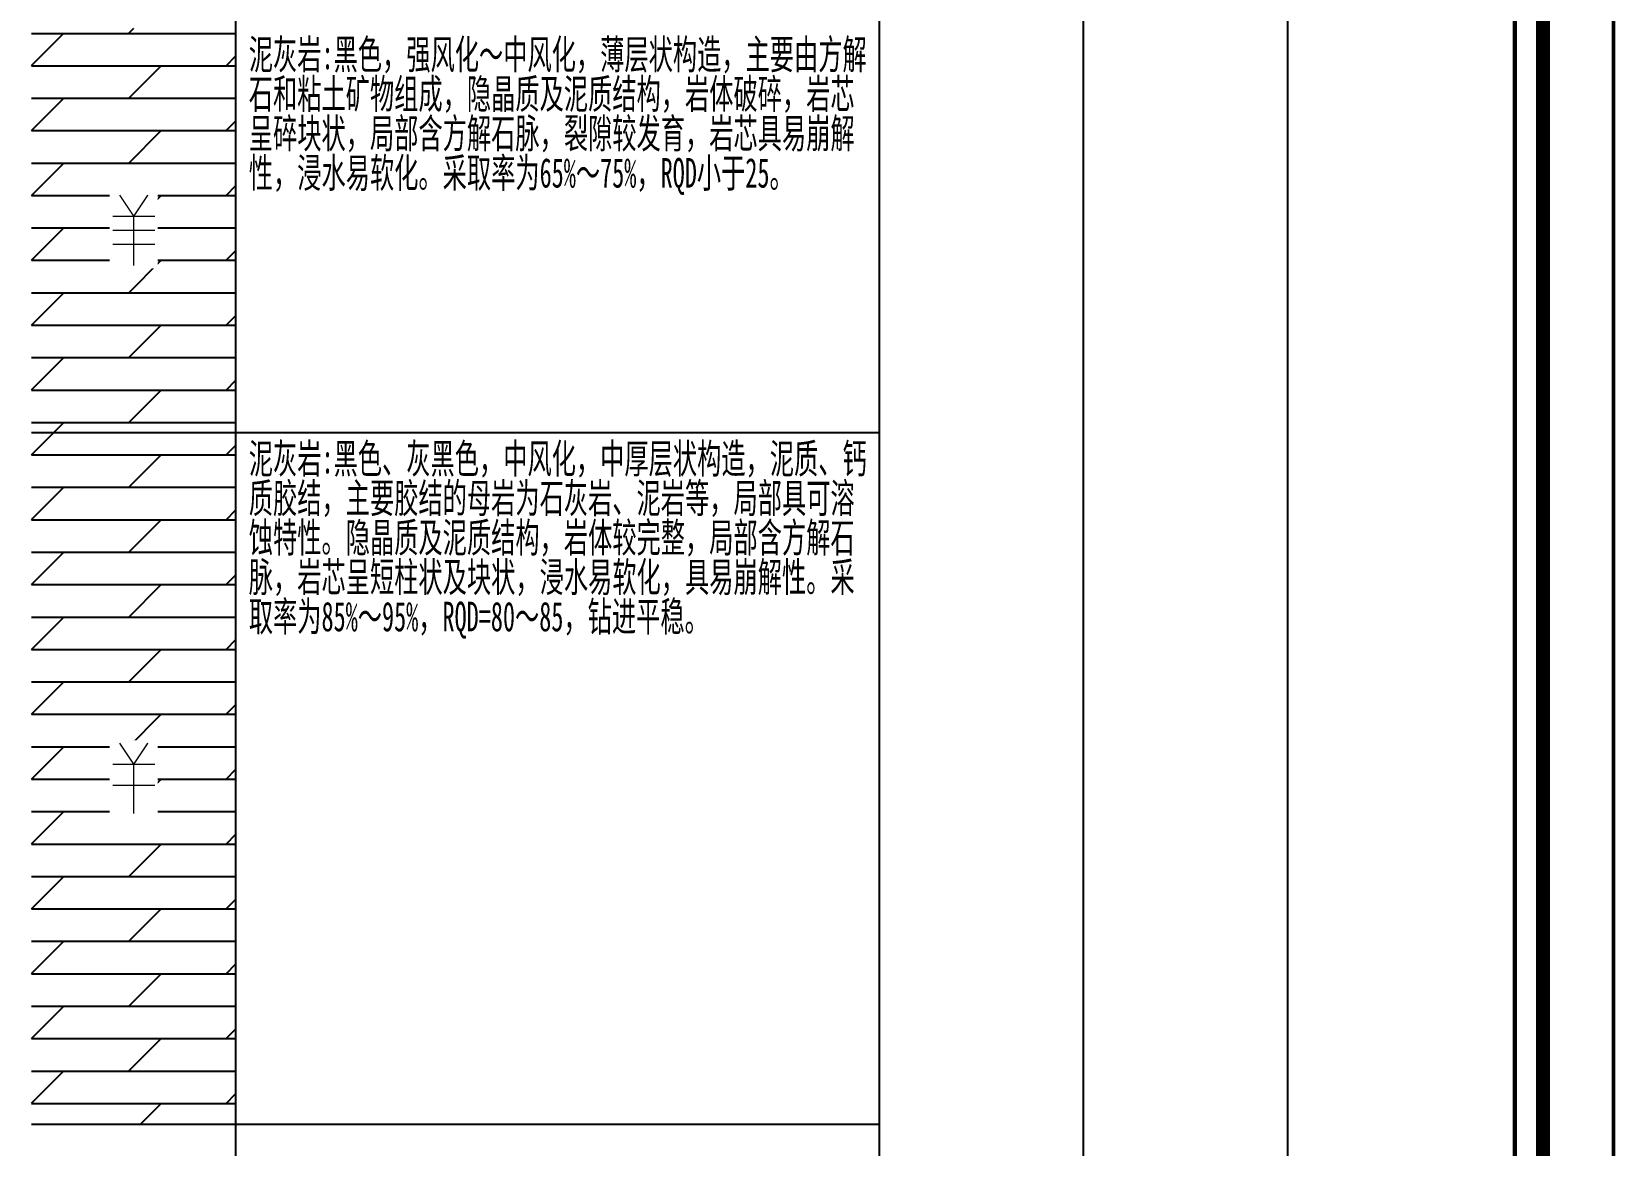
# Model space of a CAD drawing. Header units: millimetres. Extents: x 1264 to 9491, y 619 to 916.
# Drawn here: x 9156.3 to 9268.6, y 689.3 to 768.3 of the extents above; entities that cross this region are included whole.
import ezdxf

# ---------------------------------------------------------------- set-up
doc = ezdxf.new("R2010")
doc.units = ezdxf.units.MM
doc.styles.add('成果图表体', font='simfang_0.ttf', dxfattribs={"width": 0.6, "height": 2.1})
pattern_1 = [(0, (0, 0), (0, 2.3), []), (45, (0, 0), (4e-16, 4.5999997), [3.252691, -6.5053825])]

# ---------------------------------------------------------------- blocks, each defined once
blk = doc.blocks.new('FH_QIANG.dwg', base_point=(0, -0.19))
blk.add_wipeout([(-1.7, -2.89), (1.7, -2.89), (1.7, 2.51), (-1.7, 2.51)])
at = {"color": 7, "const_width": 0.1}
for points in [[(-1, 2.31), (0, 0.81), (1, 2.31)], [(-1.5, 0.81), (1.5, 0.81)], [(0, 0.81), (0, -2.69)], [(-1.5, -0.19), (1.5, -0.19)], [(-1.5, -1.19), (1.5, -1.19)]]:
    blk.add_lwpolyline(points, dxfattribs=at)
blk = doc.blocks.new('FH_ZHONG.dwg', base_point=(0, 0.03))
blk.add_wipeout([(-1.7, -2.67), (1.7, -2.67), (1.7, 2.73), (-1.7, 2.73)])
at = {"color": 7, "const_width": 0.1}
for points in [[(-1, 2.53), (0, 1.03), (1, 2.53)], [(-1.5, 1.03), (1.5, 1.03)], [(0, 1.03), (0, -2.47)], [(-1.5, -0.47), (1.5, -0.47)]]:
    blk.add_lwpolyline(points, dxfattribs=at)
blk = doc.blocks.new('柱状图图框模板-(昇龙标准).dwg35', base_point=(27, 229))
for points, const_width in [([(0, 0), (210, 0), (210, 297), (0, 297)], 0.25), ([(25, 5), (205, 5), (205, 292), (25, 292)], 1), ([(27, 265), (203, 265), (203, 17), (27, 17)], 0.3)]:
    blk.add_lwpolyline(points, close=True, dxfattribs=dict(const_width=const_width))

msp = doc.modelspace()

# ---------------------------------------------------------------- hatches: boundary and pattern name
at = {"linetype": 'Continuous'}
h = msp.add_hatch(dxfattribs=at)
h.set_pattern_fill('GKNHY1', scale=0.5, style=0, pattern_type=2)
h.set_pattern_definition(pattern_1)
h.paths.add_polyline_path([(9156.31, 739.89), (9170.8, 739.89), (9170.8, 768.56), (9156.31, 768.56)])
h = msp.add_hatch(dxfattribs=at)
h.set_pattern_fill('GKNHY1', scale=0.5, style=0, pattern_type=2)
h.set_pattern_definition(pattern_1)
h.paths.add_polyline_path([(9156.31, 690.83), (9170.8, 690.83), (9170.8, 739.89), (9156.31, 739.89)])

# ---------------------------------------------------------------- linework, layer by layer
at = {"color": 0}
for points in [[(9170.8, 635.89), (9170.8, 819.89)], [(9170.8, 635.89), (9170.8, 819.89)], [(9216.43, 635.89), (9216.43, 819.89)], [(9216.43, 635.89), (9216.43, 819.89)], [(9230.91, 635.89), (9230.91, 819.89)], [(9230.91, 635.89), (9230.91, 819.89)], [(9245.4, 635.89), (9245.4, 819.89)], [(9245.4, 635.89), (9245.4, 819.89)], [(9261.49, 635.89), (9261.49, 819.89)], [(9170.8, 739.89), (9170.8, 768.56)], [(9216.43, 739.89), (9216.43, 768.56)], [(9170.8, 739.89), (9216.43, 739.89)], [(9170.8, 739.89), (9216.43, 739.89)], [(9170.8, 690.83), (9170.8, 739.89)], [(9216.43, 690.83), (9216.43, 739.89)], [(9170.8, 690.83), (9216.43, 690.83)]]:
    msp.add_lwpolyline(points, dxfattribs=at)
at = {"color": 7, "flags": 128}
for points in [[(9156.31, 739.89), (9170.8, 739.89)], [(9156.31, 690.83), (9170.8, 690.83)]]:
    msp.add_lwpolyline(points, dxfattribs=at)

# ---------------------------------------------------------------- texts
at = {"color": 0, "char_height": 2.1, "width": 43.8045, "attachment_point": 1, "line_spacing_factor": 0.8, "style": '成果图表体'}
for s, insert in [('\\A1;泥灰岩:黑色，强风化～中风化，薄层状构造，主要由方解石和粘土矿物组成，隐晶质及泥质结构，岩体破碎，岩芯呈碎块状，局部含方解石脉，裂隙较发育，岩芯具易崩解性，浸水易软化。采取率为65%～75%，RQD小于25。', (9171.71, 767.76)), ('\\A1;泥灰岩:黑色、灰黑色，中风化，中厚层状构造，泥质、钙质胶结，主要胶结的母岩为石灰岩、泥岩等，局部具可溶蚀特性。隐晶质及泥质结构，岩体较完整，局部含方解石脉，岩芯呈短柱状及块状，浸水易软化，具易崩解性。采取率为85%～95%，RQD=80～85，钻进平稳。', (9171.71, 739.09))]:
    msp.add_mtext(s, dxfattribs=dict(at, insert=insert))

# ---------------------------------------------------------------- next in the draw order: block references
for name, p in [('FH_QIANG.dwg', (9163.55, 754.23)), ('FH_ZHONG.dwg', (9163.55, 715.36))]:
    msp.add_blockref(name, p)

# ---------------------------------------------------------------- next in the draw order: block references
msp.add_blockref('柱状图图框模板-(昇龙标准).dwg35', (9085.49, 847.89))

doc.saveas('drawing.dxf')
